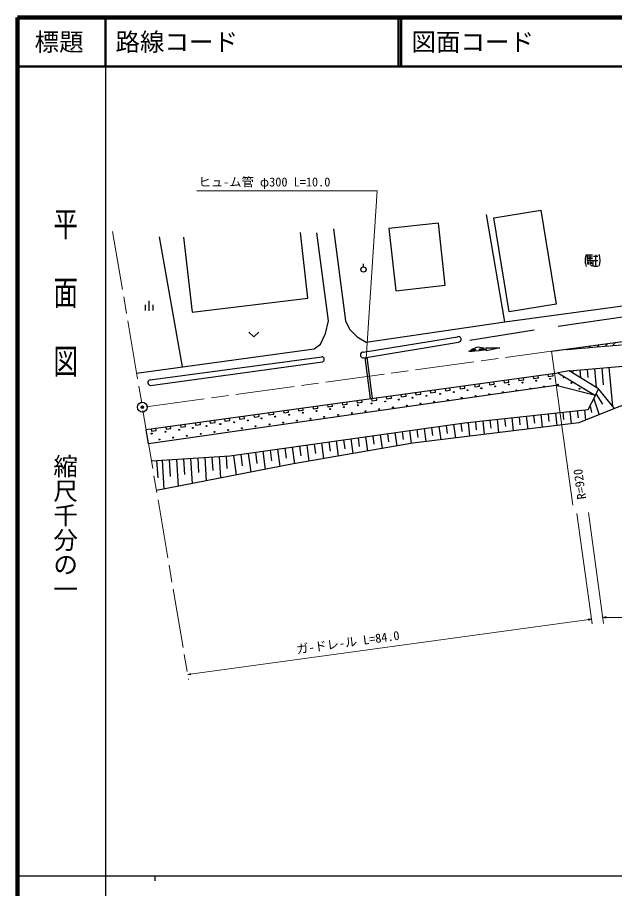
# Model space of a CAD drawing. Units: millimetres, scale not verified. Extents: x 40000 to 680000, y 20000 to 380000.
# Drawn here: x 40000 to 161820, y 202409 to 380000 of the extents above; entities that cross this region are included whole.
import ezdxf
from ezdxf.enums import TextEntityAlignment as Align

# ---------------------------------------------------------------- set-up
doc = ezdxf.new("R2010")
doc.units = ezdxf.units.MM
doc.header["$LTSCALE"] = 1000
doc.header["$PDMODE"] = 32
doc.header["$PDSIZE"] = 500
doc.linetypes.add('CHAIN', pattern=[18.5, 12, -1.5, 3.5, -1.5])
for name, color, linetype, lineweight in [('M-BGD', 7, 'Continuous', 25), ('M-BMK', 2, 'CHAIN', 13), ('M-BMK-SRVR', 3, 'Continuous', 25), ('M-OTRS', 6, 'Continuous', 25), ('M-STR-HTXT', 7, 'Continuous', 13), ('M-STR-STRC', 7, 'Continuous', 25), ('M-TTL', 2, 'Continuous', 140), ('M-TTL-BAND', 7, 'Continuous', 25), ('M-TTL-LINE', 7, 'Continuous', 50), ('M-TTL-TXT', 7, 'Continuous', 50)]:
    doc.layers.add(name, color=color, linetype=linetype, lineweight=lineweight)
doc.styles.add('@ＭＳ ゴシック', font='')
doc.styles.add('ＭＳ ゴシック', font='')
doc.styles.get('@ＭＳ ゴシック').set_extended_font_data('@MS Gothic')
doc.styles.get('ＭＳ ゴシック').set_extended_font_data('MS Gothic')

# ---------------------------------------------------------------- blocks, each defined once
blk = doc.blocks.new('BUHIN2')
at = {"layer": 'M-BMK-SRVR'}
for radius in [1, 0.03]:
    blk.add_circle((0, 0), radius, dxfattribs=at)

msp = doc.modelspace()

# ---------------------------------------------------------------- linework, layer by layer
at = {"layer": 'M-BGD'}
for p, q in [((139464, 317958), (135676, 339821)), ((137184, 339151), (146794, 340720)), ((146794, 340720), (149924, 321552)), ((125884, 338070), (115779, 336962)), ((127274, 325395), (125884, 338070)), ((140314, 319984), (137184, 339151)), ((99269, 322770), (97717, 336165)), ((103458, 318115), (101079, 336114)), ((104460, 336895), (106909, 318177)), ((115779, 336962), (117169, 324287)), ((73668, 308743), (68960, 335286)), ((73874, 335183), (75632, 319925)), ((155828, 330927), (155813, 330634)), ((155813, 330634), (155813, 330259)), ((155873, 331197), (155828, 330927)), ((155933, 331399), (155873, 331197)), ((156031, 331654), (155933, 331399)), ((157328, 331534), (156248, 331534)), ((156248, 331534), (156248, 330447)), ((156248, 331174), (157298, 331174)), ((156248, 330447), (157373, 330447)), ((157291, 330807), (156256, 330807)), ((156803, 331527), (156803, 330447)), ((157373, 330447), (157373, 329517)), ((157531, 331309), (158416, 331309)), ((158386, 330357), (157568, 330357)), ((157988, 331579), (157988, 331309)), ((157988, 329329), (157988, 331302)), ((158566, 331654), (158671, 331467)), ((158671, 331467), (158746, 331204)), ((158746, 331204), (158776, 330942)), ((158776, 330942), (158791, 330642)), ((158791, 330642), (158791, 330267)), ((110602, 329168), (110602, 329759)), ((155813, 330259), (155843, 329982)), ((155843, 329982), (155881, 329757)), ((155881, 329757), (155956, 329494)), ((155956, 329494), (156031, 329247)), ((156203, 330154), (156338, 329644)), ((156631, 329659), (156503, 330154)), ((156796, 330154), (156938, 329659)), ((157223, 329322), (156991, 329449)), ((157201, 329674), (157066, 330154)), ((157298, 329344), (157223, 329322)), ((157343, 329412), (157298, 329344)), ((157373, 329517), (157343, 329412)), ((157508, 329322), (158416, 329322)), ((158648, 329517), (158566, 329247)), ((158716, 329734), (158648, 329517)), ((158768, 329974), (158716, 329734)), ((158791, 330267), (158768, 329974)), ((117169, 324287), (127274, 325395)), ((66842, 322219), (66842, 320219)), ((75632, 319925), (99269, 322770)), ((139464, 317958), (165486, 321472)), ((149924, 321552), (140314, 319984)), ((66042, 321424), (66042, 320224)), ((67642, 321424), (67642, 320224)), ((102837, 315581), (103458, 318115)), ((106909, 318177), (107766, 316415)), ((111144, 313829), (139464, 317958)), ((150298, 317051), (164363, 319119)), ((107766, 316415), (109309, 314914)), ((132258, 314210), (145410, 316306)), ((87233, 315822), (88233, 314877)), ((88233, 314877), (89233, 315822)), ((101803, 313357), (102837, 315581)), ((109309, 314914), (111144, 313829)), ((110565, 311789), (129753, 314882)), ((100562, 312426), (101803, 313357)), ((110730, 310637), (129953, 313830)), ((64320, 307463), (100562, 312426)), ((67082, 306152), (102129, 310839)), ((67159, 304998), (102228, 309773)), ((112050, 302307), (110970, 310682)), ((111268, 310721), (112347, 302346)), ((152522, 307927), (165856, 309110)), ((66259, 296019), (150210, 307546)), ((148215, 307272), (148283, 306776)), ((149274, 306913), (149206, 307408)), ((152522, 307927), (150210, 307546)), ((150210, 307546), (157931, 302959)), ((158545, 304287), (152522, 307927)), ((153263, 307992), (153292, 307667)), ((154745, 308124), (154889, 306496)), ((156226, 308255), (156371, 306628)), ((157708, 308387), (158045, 304589)), ((159189, 308518), (159490, 305126)), ((160671, 308650), (161369, 300780)), ((136222, 305625), (136290, 305130)), ((137281, 305266), (137213, 305761)), ((139220, 306037), (139288, 305541)), ((139288, 305541), (140279, 305678)), ((140279, 305678), (140211, 306173)), ((142219, 306449), (142287, 305953)), ((142287, 305953), (143277, 306089)), ((143277, 306089), (143209, 306585)), ((145217, 306860), (145285, 306365)), ((145285, 306365), (146276, 306501)), ((146276, 306501), (146208, 306996)), ((148283, 306776), (149274, 306913)), ((176905, 306164), (161795, 300252)), ((149827, 304946), (66763, 293047)), ((122290, 303208), (122222, 303703)), ((124229, 303979), (124297, 303483)), ((125288, 303619), (125220, 304115)), ((127227, 304390), (127296, 303895)), ((127296, 303895), (128286, 304031)), ((128286, 304031), (128218, 304526)), ((130226, 304802), (130294, 304307)), ((130294, 304307), (131284, 304443)), ((131284, 304443), (131216, 304938)), ((133224, 305214), (133292, 304718)), ((133292, 304718), (134283, 304854)), ((134283, 304854), (134215, 305350)), ((136290, 305130), (137281, 305266)), ((157931, 302959), (149827, 304946)), ((157931, 302959), (158545, 304287)), ((157931, 302959), (158545, 304287)), ((161795, 300252), (158545, 304287)), ((109238, 301920), (109306, 301425)), ((110297, 301561), (110229, 302056)), ((112236, 302332), (112304, 301837)), ((112304, 301837), (113295, 301973)), ((113295, 301973), (113227, 302468)), ((115235, 302744), (115303, 302248)), ((115303, 302248), (116293, 302384)), ((116293, 302384), (116225, 302880)), ((118233, 303155), (118301, 302660)), ((118301, 302660), (119292, 302796)), ((119292, 302796), (119224, 303291)), ((121231, 303567), (121299, 303072)), ((121299, 303072), (122290, 303208)), ((124297, 303483), (125288, 303619)), ((156434, 300054), (157931, 302959)), ((157557, 302233), (158647, 299008)), ((158054, 303224), (159327, 301149)), ((97245, 300274), (97313, 299778)), ((98304, 299914), (98236, 300410)), ((100243, 300685), (100311, 300190)), ((100311, 300190), (101302, 300326)), ((101302, 300326), (101234, 300821)), ((103242, 301097), (103310, 300602)), ((103310, 300602), (104300, 300738)), ((104300, 300738), (104232, 301233)), ((106240, 301509), (106308, 301013)), ((106308, 301013), (107299, 301149)), ((107299, 301149), (107231, 301645)), ((109306, 301425), (110297, 301561)), ((161795, 300252), (154501, 297370)), ((156808, 300780), (157109, 299494)), ((85252, 298627), (85320, 298132)), ((86311, 298268), (86243, 298763)), ((88251, 299039), (88319, 298543)), ((88319, 298543), (89309, 298679)), ((89309, 298679), (89241, 299175)), ((91249, 299450), (91317, 298955)), ((91317, 298955), (92307, 299091)), ((92307, 299091), (92239, 299586)), ((94247, 299862), (94315, 299367)), ((94315, 299367), (95306, 299503)), ((95306, 299503), (95238, 299998)), ((97313, 299778), (98304, 299914)), ((131197, 297370), (156434, 300054)), ((140847, 298396), (141132, 295714)), ((142331, 298554), (142501, 296960)), ((143816, 298712), (144095, 296081)), ((145300, 298870), (145466, 297307)), ((146785, 299028), (147059, 296448)), ((148269, 299186), (148432, 297653)), ((149754, 299344), (150023, 296815)), ((151238, 299502), (151398, 298000)), ((152723, 299659), (152986, 297182)), ((154207, 299817), (154364, 298346)), ((155692, 299975), (155910, 297926)), ((71320, 296209), (71252, 296705)), ((73259, 296980), (73327, 296485)), ((73327, 296485), (74318, 296621)), ((74318, 296621), (74250, 297116)), ((76258, 297392), (76326, 296897)), ((76326, 296897), (77316, 297033)), ((77316, 297033), (77248, 297528)), ((79256, 297804), (79324, 297308)), ((79324, 297308), (80315, 297444)), ((80315, 297444), (80247, 297940)), ((82254, 298215), (82322, 297720)), ((82322, 297720), (83313, 297856)), ((83313, 297856), (83245, 298351)), ((83301, 290604), (131197, 297370)), ((85320, 298132), (86311, 298268)), ((154501, 297370), (120673, 293181)), ((125959, 296630), (126346, 293884)), ((127455, 296841), (127690, 295178)), ((128952, 297052), (129347, 294255)), ((130449, 297264), (130688, 295570)), ((131940, 297449), (132241, 294614)), ((133424, 297606), (133603, 295921)), ((134909, 297764), (135205, 294980)), ((136393, 297922), (136569, 296267)), ((137878, 298080), (138168, 295347)), ((139362, 298238), (139535, 296614)), ((66763, 293047), (66259, 296019)), ((67263, 296157), (67331, 295662)), ((67331, 295662), (68322, 295798)), ((68322, 295798), (68254, 296293)), ((70261, 296569), (70329, 296073)), ((70329, 296073), (71320, 296209)), ((113985, 294938), (114385, 292101)), ((115481, 295150), (115718, 293474)), ((116978, 295361), (117366, 292613)), ((118475, 295572), (118704, 293951)), ((119972, 295784), (120347, 293125)), ((121468, 295995), (121695, 294394)), ((122965, 296207), (123346, 293512)), ((124462, 296418), (124692, 294786)), ((120673, 293181), (96295, 288993)), ((100514, 293035), (100788, 291092)), ((102011, 293247), (102462, 290053)), ((103507, 293458), (103774, 291568)), ((105004, 293670), (105443, 290565)), ((106501, 293881), (106760, 292045)), ((107998, 294092), (108424, 291077)), ((109494, 294304), (109746, 292521)), ((110991, 294515), (111404, 291589)), ((112488, 294727), (112732, 292998)), ((88540, 291344), (88859, 289086)), ((90037, 291555), (90557, 287871)), ((91533, 291767), (91839, 289604)), ((93030, 291978), (93528, 288452)), ((94527, 292190), (94819, 290121)), ((96024, 292401), (96500, 289028)), ((97520, 292612), (97802, 290616)), ((99017, 292824), (99481, 289540)), ((67345, 289609), (83301, 290604)), ((68371, 289673), (68679, 286145)), ((69521, 289744), (69890, 283831)), ((70972, 289835), (71186, 286401)), ((72422, 289925), (72767, 284393)), ((73873, 290016), (74073, 286811)), ((75323, 290106), (75645, 284956)), ((76774, 290197), (76959, 287221)), ((78224, 290287), (78522, 285518)), ((79675, 290378), (79846, 287631)), ((81125, 290468), (81399, 286081)), ((82576, 290559), (82733, 288041)), ((84050, 290710), (84615, 286709)), ((85546, 290921), (85879, 288568)), ((87043, 291133), (87586, 287290)), ((96295, 288993), (68375, 283535))]:
    msp.add_line(p, q, dxfattribs=at)
for centre, radius in [((110602, 328611), 548), ((143044, 305552), 99.5), ((145846, 305937), 99.5), ((148648, 306322), 99.5), ((153043, 305498), 99.5), ((129033, 303629), 99.5), ((131835, 304013), 99.5), ((134637, 304398), 99.5), ((137439, 304783), 99.5), ((140242, 305168), 99.5), ((141835, 303959), 99.5), ((144637, 304344), 99.5), ((147439, 304728), 99.5), ((150241, 305113), 99.5), ((154637, 304289), 99.5), ((117824, 302090), 99.5), ((120627, 302474), 99.5), ((123429, 302859), 99.5), ((126231, 303244), 99.5), ((127824, 302035), 99.5), ((130626, 302420), 99.5), ((133429, 302805), 99.5), ((136231, 303189), 99.5), ((139033, 303574), 99.5), ((103814, 300166), 99.5), ((106616, 300551), 99.5), ((109418, 300936), 99.5), ((112220, 301320), 99.5), ((113814, 300112), 99.5), ((115022, 301705), 99.5), ((116616, 300496), 99.5), ((119418, 300881), 99.5), ((122220, 301266), 99.5), ((125022, 301651), 99.5), ((92605, 298627), 99.5), ((95407, 299012), 99.5), ((98209, 299397), 99.5), ((101012, 299781), 99.5), ((102605, 298573), 99.5), ((105407, 298957), 99.5), ((108209, 299342), 99.5), ((111011, 299727), 99.5), ((78594, 296703), 99.5), ((81397, 297088), 99.5), ((84199, 297473), 99.5), ((87001, 297858), 99.5), ((88594, 296649), 99.5), ((89803, 298242), 99.5), ((91396, 297034), 99.5), ((94199, 297418), 99.5), ((97001, 297803), 99.5), ((99803, 298188), 99.5), ((67386, 295164), 99.5), ((70188, 295549), 99.5), ((72990, 295934), 99.5), ((74584, 294725), 99.5), ((75792, 296319), 99.5), ((77386, 295110), 99.5), ((80188, 295495), 99.5), ((82990, 295879), 99.5), ((85792, 296264), 99.5), ((68979, 293956), 99.5), ((71782, 294340), 99.5)]:
    msp.add_circle(centre, radius, dxfattribs=at)
for centre, radius, start, end in [((129976, 314379), 550, 267.56396, 113.9458), ((102052, 310294), 550, 288.60449, 82.01721), ((110543, 311198), 591, 87.89581, 288.46043), ((67189, 305579), 582, 100.58383, 267.04434), ((151450, 306707), 99.5, 87.34793, 31.22649)]:
    msp.add_arc(centre, radius, start, end, dxfattribs=at)
at = {"layer": 'M-BMK'}
for p, q in [((59421, 336372), (74897, 245046)), ((66235, 300647), (148950, 311952))]:
    msp.add_line(p, q, dxfattribs=at)
msp.add_arc((237868, -603741), 920000, 94.60699, 95.5463, dxfattribs=at)
at = {"layer": 'M-OTRS'}
for radius in [50, 22.5]:
    msp.add_circle((65492, 300546), radius, dxfattribs=at)
msp.add_point((65492, 300546), dxfattribs=at)
msp.add_point((65492, 300546), dxfattribs=at)
at = {"layer": 'M-STR-HTXT'}
for p, q in [((113381, 344632), (76601, 344632)), ((111150, 310496), (113381, 344632)), ((148950, 311952), (153274, 280538)), ((157240, 256345), (154147, 278868)), ((159591, 256442), (156483, 279080)), ((160071, 257845), (159421, 257682)), ((159421, 257682), (160071, 257520)), ((159421, 257682), (394188, 257682)), ((159933, 257682), (159818, 257682)), ((74731, 246026), (157103, 257336)), ((157103, 257336), (156437, 257408)), ((156482, 257086), (157103, 257336)), ((156596, 257266), (156711, 257282)), ((75353, 246275), (74731, 246026)), ((74731, 246026), (75397, 245953))]:
    msp.add_line(p, q, dxfattribs=at)
at = {"layer": 'M-STR-STRC'}
for p, q in [((148950, 311952), (177623, 315911)), ((133837, 312774), (132518, 312234)), ((135248, 312569), (133837, 312774)), ((134317, 312455), (135248, 312569)), ((135620, 312615), (138384, 312671)), ((135643, 312429), (135620, 312615)), ((138384, 312671), (135689, 312057)), ((156936, 313054), (156570, 312667)), ((158699, 313298), (158246, 312818)), ((160426, 313536), (159872, 312950)), ((161993, 313753), (161362, 313085)), ((132169, 312002), (133286, 312139)), ((132192, 311816), (132169, 312002)), ((133308, 311953), (132192, 311816)), ((132518, 312234), (133449, 312348)), ((133449, 312348), (133286, 312139)), ((134177, 312060), (133308, 311953)), ((134154, 312246), (134317, 312455)), ((134154, 312246), (135643, 312429)), ((135666, 312243), (134177, 312060)), ((135689, 312057), (135666, 312243))]:
    msp.add_line(p, q, dxfattribs=at)
at = {"layer": 'M-TTL'}
for p, q in [((40000, 380000), (40000, 20000)), ((680000, 380000), (40000, 380000))]:
    msp.add_line(p, q, dxfattribs=at)
at = {"layer": 'M-TTL-BAND'}
for p, q in [((58000, 370000), (58000, 20000)), ((40000, 205000), (579000, 205000)), ((68000, 205000), (68000, 204000))]:
    msp.add_line(p, q, dxfattribs=at)
at = {"layer": 'M-TTL-LINE'}
for p, q in [((58000, 380000), (58000, 370000)), ((117750, 380000), (117750, 370000)), ((118250, 380000), (118250, 370000)), ((40000, 370000), (680000, 370000))]:
    msp.add_line(p, q, dxfattribs=at)

# ---------------------------------------------------------------- block references
at = {"xscale": 1000, "yscale": 1000, "rotation": 286.81917}
msp.add_blockref('BUHIN2', (65492, 300546), dxfattribs=at)

# ---------------------------------------------------------------- texts
at = {"layer": 'M-STR-HTXT', "style": 'ＭＳ ゴシック'}
msp.add_text('ヒュ-ム管 φ300 L=10.0', height=1833, dxfattribs=at).set_placement((76972, 344989), align=Align.BOTTOM_LEFT)
for s, rotation, p in [('R=920', 97.7, (156571, 281959)), ('ガ-ドレ-ル L=84.0', 7.8, (97098, 249724))]:
    msp.add_text(s, height=1833, rotation=rotation, dxfattribs=at).set_placement(p, align=Align.BOTTOM_LEFT)
at = {"layer": 'M-TTL-BAND', "style": '@ＭＳ ゴシック', "width": 1.4}
msp.add_text('平  面  図', height=3666, rotation=270, dxfattribs=at).set_placement((49777, 306475), align=Align.MIDDLE_RIGHT)
at = {"layer": 'M-TTL-BAND', "style": '@ＭＳ ゴシック'}
msp.add_text('縮尺千分の一', height=3666, rotation=270, dxfattribs=at).set_placement((49777, 261030), align=Align.MIDDLE_RIGHT)
at = {"layer": 'M-TTL-TXT', "style": 'ＭＳ ゴシック'}
msp.add_text('標題', height=3666, dxfattribs=at).set_placement((48500, 375000), align=Align.MIDDLE_CENTER)
for s, p in [('路線コード', (60000, 375000)), ('図面コード', (120380, 375000))]:
    msp.add_text(s, height=3666, dxfattribs=at).set_placement(p, align=Align.MIDDLE_LEFT)

doc.saveas('drawing.dxf')
